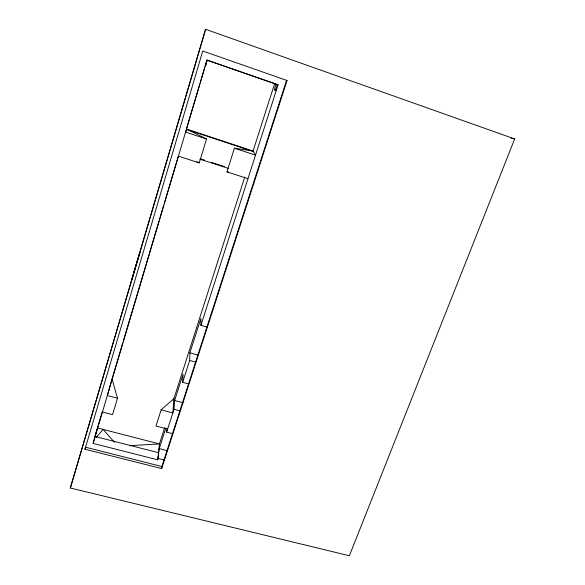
<?xml version="1.0" encoding="UTF-8"?>
<svg xmlns="http://www.w3.org/2000/svg" width="585" height="585" viewBox="0 0 585 585"><rect width="100%" height="100%" fill="white"/><g stroke="black" fill="none" stroke-linecap="round" stroke-linejoin="round"><path stroke-width="0.88" d="M188.553 383.899L182.652 382.283L189.65 360.484L189.898 352.828L200.889 318.496L200.926 325.326L206.907 327.044M182.652 382.283L183.083 374.129L174.63 400.528L173.986 409.295L166.659 432.139L172.487 433.653M166.659 432.139L166.959 428.761M161.687 468.57L161.884 466.508L286.548 80.379L287.045 80.496L161.687 468.57L84.986 449.229L85.571 447.225L161.884 466.508M97.183 428.812L93.117 443.423L157.774 459.839L159.442 443.935L164.597 427.81M157.774 459.839L159.244 448.615L165.833 428.008M205.189 30.998L205.518 29.25L514.668 138.945L349.377 555.75L70.332 488L205.518 29.25M186.227 130.075L185.825 132.173L206.512 138.996L199.229 162.893L178.659 156.232M200.926 325.326L278.094 84.766L277.21 84.496L275.389 90.185L274.416 89.805L275.762 84.05L206.936 60.153L205.116 66.259M111.793 379.738L107.377 395.555L117.475 398.239L112.532 414.641L102.477 412.016M95.165 435.84L97.168 428.834M207.053 60.145L205.459 65.959L207.192 60.138L278.094 84.766M132.985 275.974L70.332 488M133.241 275.096L204.933 31.875M84.986 449.229L202.754 51.019L287.045 80.496M102.309 411.555L97.417 427.957L159.442 443.935L129.746 445.675M118.038 358.722L112.042 378.861L117.475 398.239M118.558 356.967L122.733 342.956M123.252 341.201L149.073 254.497M149.592 252.742L158.981 221.218M159.5 219.463L163.676 205.452M164.195 203.697L178.535 155.53M188.253 122.901L186.366 129.38L253.356 151.522M188.772 121.161L199.931 83.684M200.45 81.944L204.596 67.999M93.117 443.423L206.936 60.153M247.967 178.681L226.951 171.873L234.38 148.195L253.071 151.04L255.513 155.164L234.38 148.195M161.131 409.822L172.824 412.93L173.906 398.685L161.131 409.822L156.005 426.012L167.654 429.054M173.357 400.411L244.757 177.043M274.599 83.699L253.071 151.04L186.432 129.007L206.512 138.996M96.218 437.522L103.128 429.427L114.47 442.297M226.951 171.873L228.706 172.034M213.174 62.324L213.657 62.383M511.224 138.089L514.668 138.945M95.048 436.476L158.52 452.702M158.213 458.464L164.005 459.934M159.244 448.615L167.149 450.64M173.986 409.295L179.851 410.853M174.63 400.528L183.171 402.816M189.65 360.484L195.58 362.137M189.898 352.828L197.679 355.007M200.245 158.74L204.545 160.136M211.434 162.374L224.347 166.571M199.909 159.157L228.216 168.356M274.416 89.805L276.142 90.404M196.867 161.592L199.229 162.893M136.656 262.921L131.479 280.793L139.932 252.391L136.656 262.921"/></g></svg>
